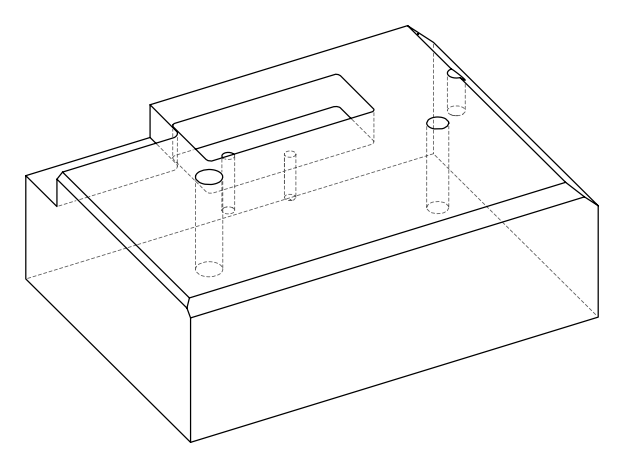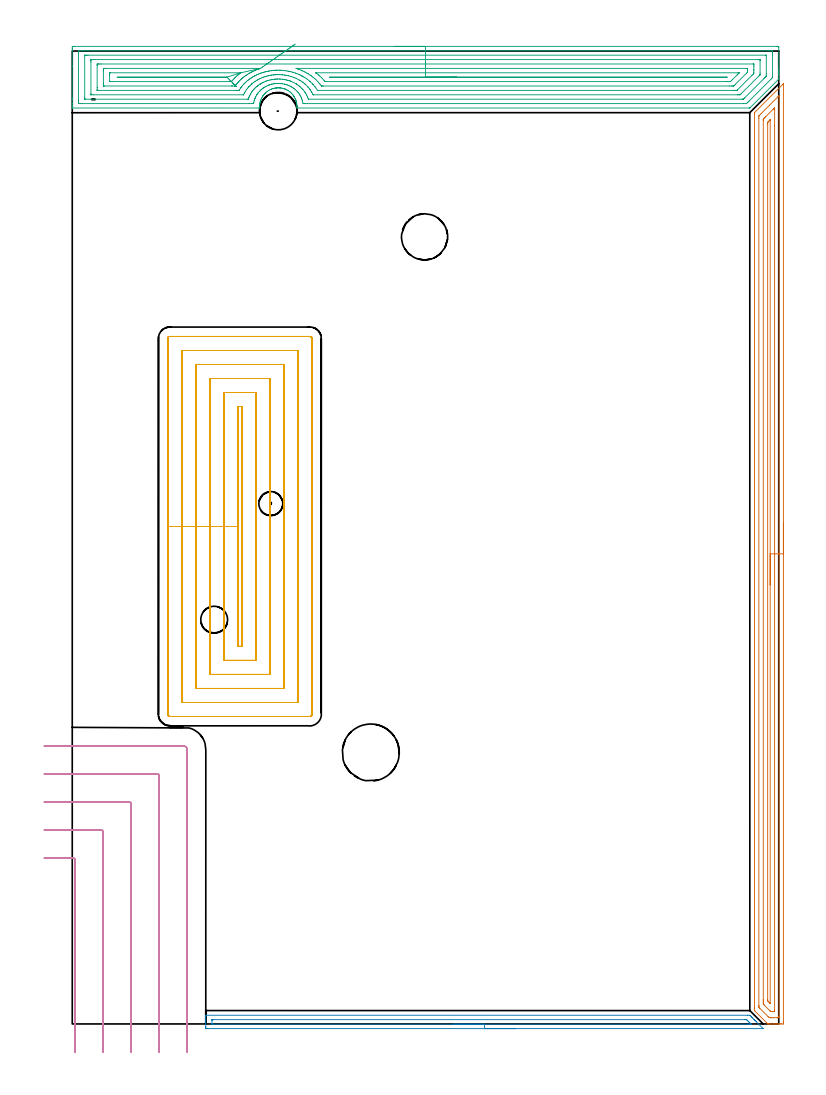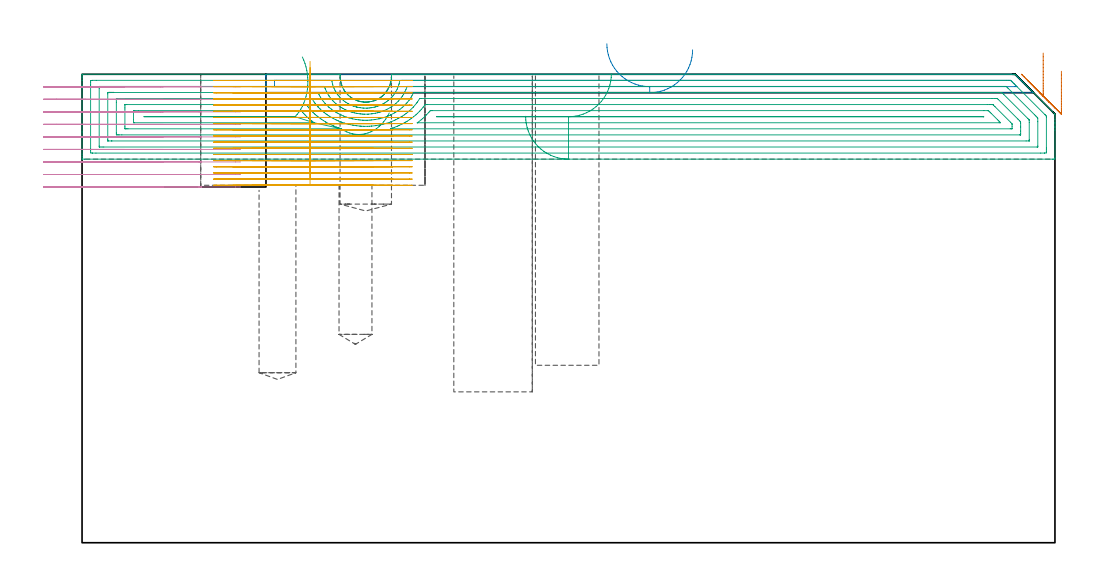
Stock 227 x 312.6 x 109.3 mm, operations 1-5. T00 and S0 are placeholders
(PLAN: 13 operations, 8 tool changes, 96.4 min)
(1 AREA_MILL | FG_CHAMFER_SURFACE | UGT0205_001 | 9.67 min | 13427 mm3)
(2 AREA_MILL_1 | FG_CHAMFER_SURFACE_1 | UGT0205_001 | 3 min | 1582 mm3)
(3 AREA_MILL_2 | FG_CHAMFER_SURFACE_2 | UGT0205_001 | 14.43 min | 43987 mm3)
(4 MILL_CORNER_NOTCH_RECTANGULAR | CORNER_NOTCH_RECTANGULAR | NXT0201_011 | Follow Part, ap 3, ae 75% | 10.85 min | 107202 mm3)
(5 MILL_RECTANGULAR_POCKET | POCKET_RECTANGULAR_STRAIGHT | NXT0201_008 | Follow Part, ap 1.5, ae 75% | 55.41 min | 173276 mm3)
(6 MILL_BLIND_HOLE_FROM_SOLID_MATERIAL | STEP1POCKET | UGT0201_132 | Spiral | 1.42 min | 19484 mm3)
(7 MILL_BLIND_HOLE_FROM_SOLID_MATERIAL_1 | STEP1POCKET_1 | NXT0201_011 | Spiral | 1.02 min | 11674 mm3)
(8 SPOT_DRILL | STEP1POCKET_2 | NXT0321_9005460120000 | 0.03 min | 40 mm3)
(9 SPOT_DRILL_1 | STEP1POCKET_3 | NXT0321_9005460120000 | 0.03 min | 46 mm3)
(10 SPOT_DRILL_2 | STEP1POCKET_4 | NXT0321_9005460120000 | 0.03 min | 4 mm3)
(11 DRILL_BLIND_HOLE_INTO_CENTER | STEP1POCKET_2 | NXT0301_128 | 0.14 min | 3308 mm3)
(12 DRILL_BLIND_HOLE_INTO_CENTER_1 | STEP1POCKET_3 | UGT0301_196 | 0.16 min | 1648 mm3)
(13 DRILL_BLIND_HOLE_INTO_CENTER_2 | STEP1POCKET_4 | NXT0301_057 | 0.2 min | 2558 mm3)
(TOOL UGT0205_001 | Chamfer Mill 20 x 3 x 45 deg. | D20 FL50 Z2)
(TOOL NXT0201_011 | ENDMILL 12mm [2P460-1200-NA 1630] | D12 FL38 Z6)
(TOOL NXT0201_008 | ENDMILL 6mm [2P460-0600-NA 1630] | D6 FL26 Z6)
(TOOL UGT0201_132 | Carbide End Mill 14.0 | D14 FL30 Z4)
(TOOL NXT0321_9005460120000 | NC Spot Drill, 142deg, 12mm, Carbide, Uncoated | D12 PA142 FL30 Z2)
(TOOL NXT0301_128 | Carbide Drill 12mm [861.1-1200-036A1-GP GC34] | D12 PA150 FL37.4 Z2)
(TOOL UGT0301_196 | Twist Drill 7.7 mm | D7.7 PA118 FL73 Z2)
(TOOL NXT0301_057 | Carbide Drill 8.6mm [860.1-0860-026A1-MM 2214] | D8.6 PA140 FL47 Z2)
(OP 1 AREA_MILL)
G17 G21 G94 G90
T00 M6
G54
G17 G0 G90 X228.5 Y161.05 S1061 M3
G43 Z119.3 H0
Z110.
G94 G1 Y161.012 Z109.128 F250.
Y160.898 Z108.263
Y160.709 Z107.412
Y160.447 Z106.58
Y160.113 Z105.774
Y159.71 Z105.
Y159.242 Z104.264
Y158.71 Z103.572
Y158.121 Z102.929
Y157.478 Z102.34
Y156.786 Z101.808
Y156.05 Z101.34
Y155.276 Z100.937
Y154.47 Z100.603
Y153.638 Z100.341
Y152.787 Z100.152
Y151.922 Z100.038
Y151.05 Z100.
Y0.877
X228.498 Y0.611 Z100.002
X228.491 Y0.007 Z100.005
X228.48 Y0.004 Z100.016
X227.873 Y0. Z100.622
X227.59 Z100.905
X226.979 Z101.516
X226.414 Z102.083
X226.085 Z102.411
X225.52 Z102.977
X225.191 Z103.304
X224.534 Z103.966
X224.06 Z104.439
X223.681 Z104.816
X223.519 Y0.004 Z104.977
X223.492 Y0.01 Z105.004
X223.403 Y0.097 Z105.095
X223.335 Y0.164 Z105.163
X219.318 Y4.182 Z109.18
X219.205 Y4.295 Z109.291
X219.2 Y5.075 Z109.3
Y292.561
X219.205 Y292.805 Z109.29
X219.854 Y293.454 Z108.646
X228.186 Y301.787 Z100.312
X228.32 Y301.922 Z100.176
X228.487 Y302.085 Z100.011
X228.495 Z100.003
X228.499 Z99.999
X228.5 Y151.05 Z100.
X227.086 Z101.414
X227.085 Y2.396 Z101.415
X227.084 Y2.291 Z101.416
X227.081 Y2.183 Z101.419
X227.071 Y2.01 Z101.429
X226.979 Y2.007 Z101.521
X226.481 Y2.001 Z102.019
X225.191 Y2. Z103.309
X224.691 Y2.002 Z103.809
X224.297 Y2.01 Z104.203
X223.927 Y2.034 Z104.573
X223.555 Y2.396 Z104.945
X220.876 Y5.075 Z107.624
X220.721 Y5.234 Z107.779
X220.635 Y5.326 Z107.865
X220.621 Y5.648 Z107.879
X220.616 Y5.861 Z107.884
X220.615 Y5.967 Z107.885
Y290.882
X220.621 Y291.668 Z107.879
X220.626 Y291.764 Z107.874
X220.721 Y291.865 Z107.779
X221.067 Y292.216 Z107.433
X221.411 Y292.561 Z107.089
X224.089 Y295.24 Z104.411
X226.768 Y297.918 Z101.732
X226.874 Y298.023 Z101.626
X226.979 Y298.125 Z101.521
X227.078 Y298.216 Z101.422
X227.083 Y298.025 Z101.417
X227.085 Y297.918 Z101.415
X227.086 Y151.05 Z101.414
X225.672 Z102.828
X225.671 Y4.595 Z102.829
X225.669 Y4.182 Z102.831
X225.667 Y4.062 Z102.833
X225.665 Y4.012 Z102.835
X225.555 Y4.007 Z102.945
X225.372 Y4.001 Z103.128
X225.191 Y4.002 Z103.309
X224.469 Y4.01 Z104.031
X224.38 Y4.031 Z104.12
X224.297 Y4.107 Z104.203
X224.219 Y4.182 Z104.281
X222.432 Y5.967 Z106.068
X222.356 Y6.047 Z106.144
X222.205 Y6.206 Z106.295
X222.035 Y6.393 Z106.465
X222.033 Y6.443 Z106.467
X222.03 Y6.86 Z106.47
X222.029 Y7.34 Z106.471
X222.028 Y7.753 Z106.472
X222.029 Y290.362 Z106.471
X222.031 Y290.569 Z106.469
X222.033 Y290.672 Z106.467
X222.035 Y290.719 Z106.465
X222.083 Y290.776 Z106.417
X222.293 Y290.991 Z106.207
X222.509 Y291.21 Z105.991
X222.738 Y291.439 Z105.762
X225.191 Y293.892 Z103.309
X225.419 Y294.119 Z103.081
X225.648 Y294.347 Z102.852
X225.655 Z102.845
X225.665 Z102.835
X225.669 Y294.076 Z102.831
X225.671 Y293.868 Z102.829
X225.672 Y288.539 Z102.828
Y151.05
X224.257 Z104.243
Y6.86
X224.253 Y6.688 Z104.247
X224.251 Y6.618 Z104.249
X224.212 Y6.648 Z104.288
X224.158 Y6.698 Z104.342
X223.99 Y6.86 Z104.51
X223.77 Y7.083 Z104.73
X223.529 Y7.332 Z104.971
X223.449 Y7.419 Z105.051
X223.447 Y7.441 Z105.053
X223.445 Y7.493 Z105.055
X223.443 Y7.704 Z105.057
Y289.024
X223.445 Y289.433 Z105.055
X223.448 Y289.638 Z105.052
X223.45 Y289.685 Z105.05
X223.473 Y289.714 Z105.027
X223.52 Y289.766 Z104.98
X223.632 Y289.883 Z104.868
X223.826 Y290.078 Z104.674
X223.964 Y290.215 Z104.536
X224.217 Y290.465 Z104.283
X224.246 Y290.491 Z104.254
X224.251 Y290.493 Z104.249
X224.253 Y290.491 Z104.247
X224.255 Y290.45 Z104.245
X224.257 Y290.274 Z104.243
Y151.05
Y150.178 Z104.281
Y149.314 Z104.395
Y148.462 Z104.583
Y147.63 Z104.846
Y146.824 Z105.18
Y146.05 Z105.582
Y145.314 Z106.051
Y144.622 Z106.582
Y143.979 Z107.172
Y143.39 Z107.815
Y142.859 Z108.507
Y142.39 Z109.243
Y141.987 Z110.016
Y141.653 Z110.822
Y141.391 Z111.654
Y141.202 Z112.506
Y141.088 Z113.371
Y141.05 Z114.243
G0 Z119.3
M5
M2
(OP 2 AREA_MILL_1)
G17 G21 G94 G90
T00 M6
G54
G17 G0 G90 X142.45 Y-1.5 S1061 M3
G43 Z119.3 H0
Z115.
G94 G1 X142.412 Z114.128 F250.
X142.298 Z113.263
X142.109 Z112.412
X141.847 Z111.58
X141.513 Z110.774
X141.11 Z110.
X140.642 Z109.264
X140.11 Z108.572
X139.521 Z107.929
X138.878 Z107.34
X138.186 Z106.808
X137.45 Z106.34
X136.676 Z105.937
X135.87 Z105.603
X135.038 Z105.341
X134.186 Z105.152
X133.322 Z105.038
X132.45 Z105.
X43.523
X43.126 Y-1.495 Z105.002
X42.91 Y-1.492 Z105.004
X42.9 Y-1.105 Z105.39
Y-0.839 Z105.656
Y-0.227 Z106.267
Y0.303 Z106.8
Y0.65 Z107.146
Y1.181 Z107.677
Y1.527 Z108.022
Y2.221 Z108.72
Y2.488 Z108.988
X42.903 Y2.647 Z109.139
X42.91 Y2.798 Z109.289
X43.077 Y2.8 Z109.3
X216.908
X217.702 Y2.794 Z109.291
X217.802 Y2.698 Z109.195
X218.097 Y2.405 Z108.9
X218.248 Y2.253 Z108.75
X218.38 Y2.121 Z108.619
X218.536 Y1.966 Z108.461
X219.037 Y1.463 Z107.963
X219.291 Y1.21 Z107.708
X219.413 Y1.089 Z107.585
X219.747 Y0.753 Z107.253
X221.887 Y-1.387 Z105.112
X221.972 Y-1.476 Z105.022
X221.983 Y-1.494 Z105.003
X221.972 Y-1.499 Z104.999
X132.45 Y-1.5 Z105.
Y-0.086 Z106.414
X45.311 Y-0.085 Z106.415
X45.165 Y-0.084 Z106.416
X44.953 Y-0.079 Z106.421
X44.909 Y-0.077 Z106.423
X44.905 Y-0.047 Z106.453
X44.903 Y-0.014 Z106.486
X44.9 Y0.176 Z106.676
X44.901 Y1.188 Z107.688
X44.902 Y1.295 Z107.795
X44.907 Y1.367 Z107.867
X44.911 Y1.38 Z107.88
X44.914 Y1.382 Z107.882
X44.936 Y1.384 Z107.884
X45.311 Y1.386 Z107.886
X45.455
X216.159 Y1.385 Z107.885
X216.533 Y1.381 Z107.881
X216.625 Y1.379 Z107.879
X216.672 Y1.367 Z107.867
X216.734 Y1.308 Z107.808
X216.908 Y1.141 Z107.641
X217.4 Y0.65 Z107.15
X217.802 Y0.248 Z106.748
X218.054 Y-0.009 Z106.491
X218.105 Y-0.064 Z106.436
X218.117 Y-0.08 Z106.42
X218.103 Y-0.081 Z106.419
X218.044 Y-0.083 Z106.417
X217.802 Y-0.085 Z106.415
X217.657 Y-0.086 Z106.414
X132.45
X131.578 Z106.452
X130.714 Z106.566
X129.862 Z106.755
X129.03 Z107.017
X128.224 Z107.351
X127.45 Z107.754
X126.714 Z108.223
X126.022 Z108.754
X125.379 Z109.343
X124.79 Z109.986
X124.258 Z110.678
X123.79 Z111.414
X123.387 Z112.188
X123.053 Z112.994
X122.791 Z113.826
X122.602 Z114.678
X122.488 Z115.543
X122.45 Z116.414
G0 Z119.3
M5
M2
(OP 3 AREA_MILL_2)
G17 G21 G94 G90
T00 M6
G54
G17 G0 G90 X103.5 Y314.1 S1061 M3
G43 Z119.3 H0
Z99.5
G94 G1 X103.538 Z98.628 F250.
X103.652 Z97.764
X103.841 Z96.912
X104.103 Z96.08
X104.437 Z95.274
X104.84 Z94.5
X105.308 Z93.764
X105.84 Z93.072
X106.429 Z92.429
X107.072 Z91.84
X107.764 Z91.309
X108.5 Z90.84
X109.274 Z90.437
X110.08 Z90.103
X110.912 Z89.841
X111.763 Z89.652
X112.628 Z89.538
X113.5 Z89.5
X226.395
X226.727 Y314.096 Z89.502
X226.99 Y314.092 Z89.506
X227. Y313.824 Z89.773
Y307.313 Z96.282
Y306.741 Z96.857
Y306.423 Z97.173
Y305.851 Z97.745
Y305.534 Z98.062
Y304.899 Z98.7
Y303.604 Z99.994
X226.99 Y303.589 Z100.01
X224.291 Y300.89 Z102.707
X217.924 Y294.524 Z109.075
X217.787 Y294.389 Z109.209
X217.695 Y294.304 Z109.289
X217.47 Y294.3 Z109.3
X72.447
X72.19 Y294.304 Z109.29
X72.198 Y294.807 Z108.788
X72.18 Y295.173 Z108.422
X72.134 Y295.617 Z107.979
X72.112 Y295.751 Z107.845
X72.062 Y296.06 Z107.539
X72.043 Y296.155 Z107.445
X72.034 Y296.196 Z107.404
X72.001 Y296.308 Z107.291
X71.924 Y296.572 Z107.026
X71.9 Y296.641 Z106.957
X71.793 Y296.945 Z106.653
X71.598 Y297.393 Z106.206
X71.367 Y297.829 Z105.766
X71.277 Y297.975 Z105.619
X71.207 Y298.09 Z105.508
X71.143 Y298.195 Z105.404
X70.946 Y298.458 Z105.138
X70.738 Y298.715 Z104.882
X70.501 Y298.973 Z104.625
X70.251 Y299.22 Z104.378
X70.025 Y299.415 Z104.184
X69.789 Y299.6 Z103.997
X69.359 Y299.892 Z103.708
X69.235 Y299.96 Z103.639
X68.918 Y300.135 Z103.462
X68.467 Y300.35 Z103.25
X68.364 Y300.391 Z103.209
X68.288 Y300.421 Z103.178
X68.106 Y300.486 Z103.112
X67.575 Y300.629 Z102.971
X67.131 Y300.716 Z102.881
X66.914 Y300.741 Z102.851
X66.746 Y300.764 Z102.831
X66.684 Y300.771 Z102.823
X66.469 Y300.785 Z102.805
X66.35 Y300.795 Z102.799
X66.144 Y300.792 Z102.797
X66.015 Y300.79 Z102.8
X65.792 Y300.779 Z102.815
X65.754 Y300.774 Z102.818
X65.652 Y300.764 Z102.832
X65.651 Y300.763
X65.487 Y300.743 Z102.849
X65.345 Y300.729 Z102.867
X64.9 Y300.65 Z102.949
X64.595 Y300.574 Z103.024
X64.415 Y300.521 Z103.076
X64.293 Y300.486 Z103.112
X64.009 Y300.379 Z103.22
X63.845 Y300.305 Z103.294
X63.559 Y300.173 Z103.423
X63.117 Y299.937 Z103.662
X62.615 Y299.601 Z103.998
X62.225 Y299.287 Z104.31
X62.07 Y299.138 Z104.461
X61.936 Y299.009 Z104.589
X61.665 Y298.716 Z104.883
X61.428 Y298.419 Z105.177
X61.333 Y298.303 Z105.295
X61.292 Y298.238 Z105.361
X61.2 Y298.092 Z105.506
X61.127 Y297.975 Z105.619
X61.034 Y297.829 Z105.766
X60.802 Y297.393 Z106.206
X60.608 Y296.945 Z106.653
X60.499 Y296.641 Z106.957
X60.442 Y296.483 Z107.116
X60.344 Y296.06 Z107.539
X60.29 Y295.751 Z107.845
X60.266 Y295.617 Z107.979
X60.223 Y295.173 Z108.422
X60.214 Y294.628 Z108.968
X60.211 Y294.485 Z109.109
X60.212 Y294.368 Z109.226
X60.211 Y294.304 Z109.29
X59.953 Y294.3 Z109.3
X0.159
X0.01 Y294.303 Z109.288
X0.008 Y294.34 Z109.252
X0. Y294.701 Z108.899
Y295.117 Z108.482
Y295.751 Z107.844
Y296.958 Z106.639
Y297.53 Z106.064
Y307.757 Z95.84
Y312.935 Z90.662
X0.004 Y313.538 Z90.059
X0.008 Y314.091 Z89.506
X0.048 Y314.093 Z89.504
X0.605 Y314.1 Z89.5
X113.5
Y312.686 Z90.914
X223.68
X224.575 Y312.684 Z90.916
X224.61 Y312.682 Z90.918
X224.99 Y312.649 Z90.951
X224.997 Y312.263 Z91.337
X224.999 Y311.759 Z91.841
X225. Y311.371 Z92.229
X224.999 Y304.257 Z99.343
X224.994 Y304.131 Z99.469
X224.99 Y304.07 Z99.53
X224.962 Y304.024 Z99.576
X224.704 Y303.755 Z99.845
X224.658 Y303.708 Z99.892
X217.47 Y296.52 Z107.08
X217.083 Y296.137 Z107.463
X216.689 Y295.751 Z107.849
X216.647 Y295.721 Z107.879
X216.612 Y295.717 Z107.883
X216.578 Y295.716 Z107.884
X215.722 Y295.714 Z107.886
X75.608
X74.714 Y295.716 Z107.884
X74.679 Y295.717 Z107.883
X74.135 Y295.751 Z107.849
X74. Y296.428 Z107.172
X73.938 Y296.641 Z106.959
X73.786 Y297.131 Z106.469
X73.623 Y297.53 Z106.07
X73.505 Y297.81 Z105.79
X73.176 Y298.419 Z105.181
X72.894 Y298.865 Z104.735
X72.552 Y299.309 Z104.291
X72.294 Y299.605 Z103.995
X72.001 Y299.909 Z103.691
X71.691 Y300.198 Z103.402
X71.373 Y300.461 Z103.139
X71.109 Y300.656 Z102.944
X70.851 Y300.832 Z102.768
X70.683 Y300.943 Z102.657
X70.437 Y301.087 Z102.513
X70.216 Y301.208 Z102.392
X69.96 Y301.342 Z102.258
X69.536 Y301.537 Z102.063
X69.324 Y301.624 Z101.976
X68.984 Y301.75 Z101.85
X68.522 Y301.886 Z101.714
X68.431 Y301.911 Z101.689
X68.17 Y301.977 Z101.623
X67.539 Y302.095 Z101.505
X67.399 Y302.116 Z101.484
X66.994 Y302.164 Z101.436
X66.646 Y302.191 Z101.409
X66.418 Y302.204 Z101.396
X65.754 Y302.192 Z101.408
X65.551 Y302.179 Z101.421
X64.862 Y302.096 Z101.504
X64.759 Y302.079 Z101.521
X64.212 Y301.977 Z101.623
X64.016 Y301.93 Z101.67
X63.995 Y301.925 Z101.675
X63.969 Y301.917 Z101.683
X63.334 Y301.72 Z101.88
X63.225 Y301.681 Z101.919
X63.077 Y301.623 Z101.977
X62.704 Y301.459 Z102.141
X62.184 Y301.208 Z102.392
X62.105 Y301.166 Z102.434
X61.965 Y301.087 Z102.513
X61.552 Y300.828 Z102.772
X61.292 Y300.654 Z102.946
X61.03 Y300.459 Z103.141
X60.707 Y300.198 Z103.402
X60.546 Y300.052 Z103.548
X60.399 Y299.912 Z103.688
X60.106 Y299.601 Z103.999
X59.852 Y299.309 Z104.291
X59.698 Y299.118 Z104.482
X59.507 Y298.869 Z104.731
X59.332 Y298.594 Z105.006
X59.226 Y298.419 Z105.181
X59.011 Y298.024 Z105.576
X58.777 Y297.53 Z106.07
X58.727 Y297.418 Z106.182
X58.614 Y297.137 Z106.463
X58.491 Y296.764 Z106.836
X58.461 Y296.641 Z106.959
X58.327 Y296.038 Z107.562
X58.265 Y295.751 Z107.849
X57.756 Y295.717 Z107.883
X57.722 Y295.716 Z107.884
X56.867 Y295.714 Z107.886
X3.32
X2.425 Y295.716 Z107.884
X2.39 Y295.718 Z107.882
X2.01 Y295.751 Z107.849
X2.003 Y296.137 Z107.463
X2.001 Y296.641 Z106.959
X2. Y297.029 Z106.571
X2.001 Y311.759 Z91.841
X2.002 Y312.146 Z91.454
X2.01 Y312.649 Z90.951
X2.357 Y312.682 Z90.918
X2.39 Y312.683 Z90.917
X3.246 Y312.686 Z90.914
X113.5
Y311.271 Z92.329
X222.825
X222.959 Y311.27 Z92.33
X222.981 Y311.268 Z92.332
X222.986 Y311.266 Z92.334
X222.99 Y311.253 Z92.347
X222.996 Y311.161 Z92.439
X222.999 Y311.045 Z92.555
Y305.36 Z98.24
X222.99 Y304.645 Z98.955
X222.979 Y304.491 Z99.109
X222.825 Y304.328 Z99.272
X222.54 Y304.04 Z99.56
X222.256 Y303.755 Z99.845
X216.03 Y297.53 Z106.07
X215.857 Y297.359 Z106.241
X215.685 Y297.192 Z106.408
X215.619 Y297.135 Z106.465
X215.562 Y297.133 Z106.467
X215.44 Y297.131 Z106.469
X215.195 Y297.129 Z106.471
X75.973
X75.899 Y297.13 Z106.47
X75.863 Y297.133 Z106.467
X75.851 Y297.135 Z106.465
X75.844 Y297.149 Z106.451
X75.571 Y297.868 Z105.732
X75.311 Y298.419 Z105.181
X75.036 Y298.953 Z104.647
X74.808 Y299.309 Z104.291
X74.679 Y299.503 Z104.097
X74.127 Y300.198 Z103.402
X73.786 Y300.569 Z103.031
X73.247 Y301.087 Z102.513
X72.894 Y301.38 Z102.22
X72.55 Y301.636 Z101.964
X72.057 Y301.977 Z101.623
X72.001 Y302.013 Z101.587
X71.91 Y302.068 Z101.532
X71.109 Y302.494 Z101.106
X70.294 Y302.866 Z100.734
X70.216 Y302.897 Z100.703
X70.166 Y302.916 Z100.684
X69.87 Y303.018 Z100.582
X69.654 Y303.084 Z100.516
X69.324 Y303.177 Z100.423
X68.898 Y303.291 Z100.309
X68.431 Y303.388 Z100.212
X67.796 Y303.5 Z100.1
X67.539 Y303.532 Z100.068
X66.801 Y303.601 Z99.999
X66.646 Y303.61 Z99.99
X65.899 Y303.611
X65.754 Y303.606 Z99.994
X65.389 Y303.588 Z100.012
X65.062 Y303.555 Z100.045
X64.862 Y303.531 Z100.069
X64.276 Y303.45 Z100.15
X63.969 Y303.39 Z100.21
X63.532 Y303.301 Z100.299
X63.077 Y303.18 Z100.42
X62.834 Y303.108 Z100.492
X62.553 Y303.022 Z100.578
X62.184 Y302.896 Z100.704
X62.162 Y302.888 Z100.712
X62.107 Y302.866 Z100.734
X61.546 Y302.613 Z100.987
X61.292 Y302.489 Z101.111
X60.95 Y302.317 Z101.283
X60.736 Y302.202 Z101.398
X60.399 Y302.004 Z101.596
X60.382 Y301.994 Z101.606
X60.356 Y301.977 Z101.623
X59.851 Y301.634 Z101.966
X59.507 Y301.378 Z102.222
X59.345 Y301.248 Z102.352
X59.151 Y301.087 Z102.513
X58.874 Y300.828 Z102.772
X58.614 Y300.572 Z103.028
X58.434 Y300.378 Z103.222
X58.276 Y300.198 Z103.402
X58.024 Y299.897 Z103.703
X57.722 Y299.51 Z104.09
X57.641 Y299.389 Z104.211
X57.591 Y299.309 Z104.291
X57.307 Y298.832 Z104.768
X57.089 Y298.419 Z105.181
X56.83 Y297.874 Z105.726
X56.731 Y297.628 Z105.972
X56.694 Y297.53 Z106.07
X56.574 Y297.211 Z106.389
X56.547 Y297.148 Z106.452
X56.541 Y297.137 Z106.463
X56.522 Y297.134 Z106.466
X56.474 Y297.131 Z106.469
X56.339 Y297.129 Z106.471
X4.175
X4.041 Y297.13 Z106.47
X4.019 Y297.132 Z106.468
X4.014 Y297.134 Z106.466
X4.01 Y297.147 Z106.453
X4.004 Y297.239 Z106.361
X4.001 Y297.355 Z106.245
X4. Y297.53 Z106.07
X4.001 Y311.043 Z92.557
X4.007 Y311.219 Z92.381
X4.01 Y311.263 Z92.337
X4.026 Y311.266 Z92.334
X4.075 Y311.269 Z92.331
X4.175 Y311.27 Z92.33
X4.665 Y311.271 Z92.329
X5.068 Y311.272 Z92.328
X113.5 Y311.271 Z92.329
Y309.857 Z93.743
X220.271
X220.937 Y309.855 Z93.745
X220.975 Y309.853 Z93.747
X220.99 Y309.851 Z93.749
X220.992 Y309.832 Z93.768
X220.997 Y309.732 Z93.868
X220.999 Y309.532 Z94.068
X221. Y305.534 Z98.066
X220.997 Y305.109 Z98.491
X220.993 Y305.003 Z98.597
X220.99 Y304.952 Z98.648
X220.963 Y304.922 Z98.678
X220.866 Y304.818 Z98.782
X220.695 Y304.645 Z98.955
X215.076 Y299.026 Z104.574
X214.793 Y298.745 Z104.855
X214.626 Y298.586 Z105.014
X214.569 Y298.55 Z105.05
X214.477 Y298.547 Z105.053
X214.285 Y298.545 Z105.055
X213.9 Y298.543 Z105.057
X213.777
X77.548
X77.452 Y298.545 Z105.055
X77.405 Y298.547 Z105.053
X77.386 Y298.549 Z105.051
X77.356 Y298.58 Z105.02
X76.976 Y299.309 Z104.291
X76.786 Y299.636 Z103.964
X76.463 Y300.152 Z103.448
X76.429 Y300.198 Z103.402
X76.311 Y300.35 Z103.25
X75.811 Y300.96 Z102.64
X75.699 Y301.087 Z102.513
X75.571 Y301.225 Z102.375
X74.802 Y301.977 Z101.623
X74.679 Y302.082 Z101.518
X74.132 Y302.521 Z101.079
X73.786 Y302.763 Z100.837
X73.632 Y302.866 Z100.734
X73.18 Y303.152 Z100.448
X72.894 Y303.308 Z100.292
X72.046 Y303.755 Z99.845
X72.001 Y303.777 Z99.823
X71.961 Y303.795 Z99.805
X71.406 Y304.037 Z99.563
X71.109 Y304.156 Z99.444
X70.494 Y304.368 Z99.232
X70.216 Y304.448 Z99.152
X69.499 Y304.645 Z98.955
X69.324 Y304.683 Z98.917
X69.276 Y304.693 Z98.907
X68.431 Y304.845 Z98.755
X68.189 Y304.886 Z98.714
X67.539 Y304.959 Z98.641
X67.191 Y304.991 Z98.609
X66.646 Y305.024 Z98.576
X66.265 Y305.025 Z98.575
X65.754 Y305.021 Z98.579
X65.391 Y305.006 Z98.594
X64.862 Y304.963 Z98.637
X64.575 Y304.931 Z98.669
X63.969 Y304.848 Z98.752
X63.791 Y304.822 Z98.778
X63.077 Y304.686 Z98.914
X63.042 Y304.679 Z98.921
X62.884 Y304.645 Z98.955
X62.335 Y304.494 Z99.106
X62.184 Y304.45 Z99.15
X61.653 Y304.285 Z99.315
X61.292 Y304.155 Z99.445
X61.005 Y304.041 Z99.559
X60.399 Y303.779 Z99.821
X60.383 Y303.771 Z99.829
X60.35 Y303.755 Z99.845
X59.793 Y303.47 Z100.13
X59.507 Y303.317 Z100.283
X59.225 Y303.147 Z100.453
X58.775 Y302.866 Z100.734
X58.678 Y302.803 Z100.797
X58.614 Y302.759 Z100.841
X58.161 Y302.428 Z101.172
X57.722 Y302.088 Z101.512
X57.661 Y302.037 Z101.563
X57.593 Y301.977 Z101.623
X57.202 Y301.605 Z101.995
X56.83 Y301.234 Z102.366
X56.759 Y301.158 Z102.442
X56.697 Y301.087 Z102.513
X56.351 Y300.675 Z102.925
X55.969 Y300.198 Z103.402
X55.955 Y300.18 Z103.42
X55.937 Y300.155 Z103.445
X55.615 Y299.629 Z103.971
X55.424 Y299.309 Z104.291
X55.293 Y299.061 Z104.539
X55.045 Y298.576 Z105.024
X55.022 Y298.549 Z105.051
X55.012 Y298.547 Z105.053
X54.983 Y298.544 Z105.056
X54.92 Y298.543 Z105.057
X6.729
X6.063 Y298.545 Z105.055
X6.025 Y298.547 Z105.053
X6.01 Y298.549 Z105.051
X6.008 Y298.568 Z105.032
X6.004 Y298.668 Z104.932
X6.001 Y298.868 Z104.732
X6. Y309.091 Z94.509
X6.002 Y309.516 Z94.084
X6.005 Y309.728 Z93.872
X6.01 Y309.834 Z93.766
X6.013 Y309.851 Z93.749
X6.034 Y309.853 Z93.747
X6.086 Y309.855 Z93.745
X6.852 Y309.857 Z93.743
X6.976
X113.5
Y308.443 Z95.157
X218.766
X218.895 Y308.441 Z95.159
X218.98 Y308.437 Z95.163
X218.991 Y308.435 Z95.165
X218.995 Y308.431 Z95.169
X218.998 Y308.414 Z95.186
X218.999 Y308.202 Z95.398
X219. Y307.567 Z96.033
Y306.678 Z96.922
X218.999 Y306.423 Z97.177
X218.997 Y305.792 Z97.808
X218.99 Y305.534 Z98.066
X218.972 Y305.382 Z98.218
X218.874 Y305.279 Z98.321
X218.748 Y305.15 Z98.45
X218.363 Y304.761 Z98.839
X213.8 Y300.198 Z103.402
X213.639 Y300.041 Z103.559
X213.579 Y299.986 Z103.614
X213.555 Y299.965 Z103.635
X213.491 Y299.963 Z103.637
X213.248 Y299.958 Z103.642
X213.008 Y299.957 Z103.643
X212.357
X79.141
X78.899 Y299.959 Z103.641
X78.83 Y299.961 Z103.639
X78.792 Y299.964 Z103.636
X78.772 Y299.977 Z103.623
X78.248 Y300.783 Z102.817
X78.117 Y300.957 Z102.643
X78.013 Y301.087 Z102.513
X77.356 Y301.88 Z101.72
X77.264 Y301.977 Z101.623
X76.463 Y302.77 Z100.83
X76.357 Y302.866 Z100.734
X75.571 Y303.494 Z100.106
X75.203 Y303.755 Z99.845
X74.679 Y304.1 Z99.5
X74.414 Y304.265 Z99.335
X73.863 Y304.568 Z99.032
X73.786 Y304.608 Z98.992
X73.715 Y304.645 Z98.955
X73.169 Y304.919 Z98.681
X72.894 Y305.044 Z98.556
X72.179 Y305.357 Z98.243
X72.001 Y305.423 Z98.177
X71.688 Y305.534 Z98.066
X71.109 Y305.718 Z97.882
X70.848 Y305.794 Z97.806
X70.216 Y305.96 Z97.64
X69.672 Y306.076 Z97.524
X69.324 Y306.142 Z97.458
X68.582 Y306.273 Z97.327
X68.431 Y306.293 Z97.307
X67.574 Y306.388 Z97.212
X67.539 Y306.391 Z97.209
X67.098 Y306.423 Z97.177
X66.646 Y306.444 Z97.156
X66.625 Y306.445 Z97.155
X65.754 Y306.442 Z97.158
X65.736
X65.244 Y306.423 Z97.177
X64.89 Y306.395 Z97.205
X64.862 Y306.393 Z97.207
X64.086 Y306.307 Z97.293
X63.969 Y306.292 Z97.308
X63.307 Y306.194 Z97.406
X63.077 Y306.15 Z97.45
X62.562 Y306.047 Z97.553
X62.184 Y305.964 Z97.636
X61.844 Y305.873 Z97.727
X61.292 Y305.718 Z97.882
X61.15 Y305.676 Z97.924
X60.701 Y305.534 Z98.066
X60.479 Y305.455 Z98.145
X60.399 Y305.424 Z98.176
X59.846 Y305.196 Z98.404
X59.507 Y305.046 Z98.554
X59.231 Y304.919 Z98.681
X58.661 Y304.645 Z98.955
X58.63 Y304.629 Z98.971
X58.614 Y304.621 Z98.979
X58.063 Y304.305 Z99.295
X57.722 Y304.096 Z99.504
X57.514 Y303.963 Z99.637
X57.2 Y303.755 Z99.845
X56.983 Y303.603 Z99.997
X56.83 Y303.491 Z100.109
X56.477 Y303.217 Z100.383
X56.035 Y302.866 Z100.734
X55.982 Y302.821 Z100.779
X55.937 Y302.78 Z100.82
X55.53 Y302.382 Z101.218
X55.125 Y301.977 Z101.623
X55.086 Y301.936 Z101.664
X55.045 Y301.89 Z101.71
X54.679 Y301.452 Z102.148
X54.383 Y301.087 Z102.513
X54.282 Y300.958 Z102.642
X54.152 Y300.784 Z102.816
X53.776 Y300.198 Z103.402
X53.649 Y300.003 Z103.597
X53.627 Y299.971 Z103.629
X53.581 Y299.964 Z103.636
X53.498 Y299.961 Z103.639
X53.26 Y299.958 Z103.642
X52.609 Y299.957 Z103.643
X52.367
X8.234
X8.105 Y299.959 Z103.641
X8.021 Y299.963 Z103.637
X8.009 Y299.965 Z103.635
X8.005 Y299.969 Z103.631
X8.003 Y299.986 Z103.614
X8.001 Y300.198 Z103.402
X8. Y300.833 Z102.767
Y307.947 Z95.653
X8.003 Y308.202 Z95.398
X8.007 Y308.361 Z95.239
X8.01 Y308.433 Z95.167
X8.154 Y308.437 Z95.163
X8.397 Y308.441 Z95.159
X8.637 Y308.442 Z95.158
X9.288 Y308.443 Z95.157
X113.5
Y307.029 Z96.571
X216.578 Y307.028 Z96.572
X216.864 Y307.027 Z96.573
X216.949 Y307.024 Z96.576
X216.985 Y307.022 Z96.578
X216.99 Y307.004 Z96.596
X216.997 Y306.895 Z96.705
X216.998 Y306.423 Z97.177
X216.996 Y306.006 Z97.594
X216.99 Y305.886 Z97.714
X216.978 Y305.837 Z97.763
X216.632 Y305.48 Z98.12
X213.008 Y301.856 Z101.744
X212.621 Y301.473 Z102.127
X212.545 Y301.402 Z102.198
X212.524 Y301.383 Z102.217
X212.494 Y301.378 Z102.222
X212.419 Y301.376 Z102.224
X212.115 Y301.372 Z102.228
X211.831 Y301.371 Z102.229
X211.223
X80.641
X80.337 Y301.372 Z102.228
X80.185 Y301.375 Z102.225
X80.111 Y301.378 Z102.222
X80.077 Y301.382 Z102.218
X80.033 Y301.433 Z102.167
X79.589 Y301.977 Z101.623
X79.141 Y302.518 Z101.082
X78.821 Y302.866 Z100.734
X78.248 Y303.435 Z100.165
X77.912 Y303.755 Z99.845
X77.356 Y304.202 Z99.398
X76.774 Y304.645 Z98.955
X76.463 Y304.857 Z98.743
X75.832 Y305.273 Z98.327
X75.571 Y305.422 Z98.178
X75.367 Y305.534 Z98.066
X74.679 Y305.891 Z97.709
X73.968 Y306.242 Z97.358
X73.786 Y306.322 Z97.278
X73.549 Y306.423 Z97.177
X72.894 Y306.687 Z96.913
X72.484 Y306.832 Z96.768
X72.057 Y306.973 Z96.627
X72.001 Y306.993 Z96.607
X71.974 Y307.003 Z96.597
X71.937 Y307.02 Z96.58
X71.948 Y307.022 Z96.578
X72.001 Y307.024 Z96.576
X72.287 Y307.028 Z96.572
X113.5 Y307.029 Z96.571
Y305.615 Z97.985
X213.981 Y305.614 Z97.986
X214.143 Y305.612 Z97.988
X214.25 Y305.608 Z97.992
X214.297 Y305.604 Z97.996
X214.287 Y305.592 Z98.008
X214.234 Y305.534 Z98.066
X214.069 Y305.366 Z98.234
X213.9 Y305.197 Z98.403
X213.624 Y304.921 Z98.679
X212.115 Y303.413 Z100.187
X211.841 Y303.14 Z100.46
X211.561 Y302.866 Z100.734
X211.495 Y302.804 Z100.796
X211.384 Y302.792 Z100.808
X211.302 Y302.788 Z100.812
X211.223 Y302.786 Z100.814
X210.412 Y302.785 Z100.815
X81.737 Y302.786 Z100.814
X81.575 Y302.788 Z100.812
X81.257 Y302.792 Z100.808
X81.19 Y302.866 Z100.734
X80.926 Y303.164 Z100.436
X80.38 Y303.755 Z99.845
X80.033 Y304.101 Z99.499
X79.467 Y304.645 Z98.955
X79.141 Y304.909 Z98.691
X78.348 Y305.534 Z98.066
X78.248 Y305.612 Z97.988
Y305.614 Z97.986
X113.5 Y305.615 Z97.985
Y304.2 Z99.4
X210.331
X210.332
X82.711 Y304.199 Z99.401
X82.71 Y304.2 Z99.4
X113.5
X114.372 Z99.438
X115.236 Z99.551
X116.088 Z99.74
X116.92 Z100.003
X117.726 Z100.336
X118.5 Z100.739
X119.236 Z101.208
X119.928 Z101.739
X120.571 Z102.328
X121.16 Z102.972
X121.691 Z103.664
X122.16 Z104.4
X122.563 Z105.173
X122.897 Z105.979
X123.159 Z106.811
X123.348 Z107.663
X123.462 Z108.528
X123.5 Z109.4
G0 Z119.3
X71.678 Y314.839
Z100.284
G1 X71.296 Y314.572 Z99.547
X70.862 Y314.269 Z98.853
X70.381 Y313.933 Z98.208
X69.855 Y313.566 Z97.616
X69.289 Y313.171 Z97.083
X68.688 Y312.75 Z96.611
X68.054 Y312.308 Z96.206
X67.395 Y311.847 Z95.869
X66.713 Y311.372 Z95.604
X66.016 Y310.884 Z95.412
X65.307 Y310.389 Z95.295
X64.592 Y309.89 Z95.254
X63.878 Y309.391 Z95.289
X63.168 Y308.896 Z95.399
X62.469 Y308.408 Z95.585
X61.787 Y307.931 Z95.844
X61.125 Y307.468 Z96.175
X60.489 Y307.025 Z96.575
X60.484 Y307.021 Z96.579
X60.446 Y307.006 Z96.594
X60.43 Y307. Z96.6
X60.399 Y306.991 Z96.609
X59.971 Y306.85 Z96.75
X59.707 Y306.76 Z96.84
X59.507 Y306.688 Z96.912
X59.315 Y306.614 Z96.986
X58.838 Y306.423 Z97.177
X58.682 Y306.356 Z97.244
X58.614 Y306.325 Z97.275
X58.074 Y306.073 Z97.527
X57.722 Y305.901 Z97.699
X57.478 Y305.777 Z97.823
X57.024 Y305.534 Z98.066
X56.899 Y305.464 Z98.136
X56.83 Y305.423 Z98.177
X56.35 Y305.122 Z98.478
X55.937 Y304.859 Z98.741
X55.809 Y304.772 Z98.828
X55.628 Y304.645 Z98.955
X55.293 Y304.397 Z99.203
X55.045 Y304.21 Z99.39
X54.792 Y304.007 Z99.593
X54.486 Y303.755 Z99.845
X54.311 Y303.597 Z100.003
X54.152 Y303.45 Z100.15
X53.858 Y303.159 Z100.441
X53.567 Y302.866 Z100.734
X53.418 Y302.708 Z100.892
X53.26 Y302.534 Z101.066
X53.005 Y302.231 Z101.369
X52.796 Y301.977 Z101.623
X52.606 Y301.738 Z101.862
X52.367 Y301.435 Z102.165
X52.324 Y301.384 Z102.216
X52.294 Y301.378 Z102.222
X52.225 Y301.375 Z102.225
X52.081 Y301.372 Z102.228
X51.475 Y301.371 Z102.229
X51.19
X10.422 Y301.372 Z102.228
X10.136 Y301.373 Z102.227
X10.051 Y301.376 Z102.224
X10.016 Y301.378 Z102.222
X10.01 Y301.396 Z102.204
X10.003 Y301.505 Z102.095
X10.001 Y301.977 Z101.623
X10. Y302.397 Z101.203
Y305.955 Z97.645
X10.001 Y306.423 Z97.177
X10.003 Y306.841 Z96.759
X10.01 Y306.984 Z96.616
X10.014 Y307.022 Z96.578
X10.043 Y307.024 Z96.576
X10.119 Y307.026 Z96.574
X10.422 Y307.028 Z96.572
X10.707 Y307.029 Z96.571
X60.399 Y307.028 Z96.572
X60.452
X60.489 Y307.025 Z96.575
X54.153 Y305.609 Z97.991
X54.152 Y305.606 Z97.994
X53.606 Y305.189 Z98.411
X53.26 Y304.92 Z98.681
X53.109 Y304.795 Z98.805
X52.931 Y304.645 Z98.955
X52.638 Y304.375 Z99.225
X52.367 Y304.121 Z99.479
X52.184 Y303.938 Z99.662
X52.005 Y303.755 Z99.845
X51.748 Y303.484 Z100.116
X51.475 Y303.181 Z100.419
X51.328 Y303.012 Z100.588
X51.201 Y302.866 Z100.734
X51.143 Y302.802 Z100.798
X50.906 Y302.792 Z100.808
X50.744 Y302.787 Z100.813
X50.663 Y302.786 Z100.814
X13.181 Y302.785 Z100.815
X12.287 Y302.786 Z100.814
X12.207 Y302.788 Z100.812
X12.127 Y302.792 Z100.808
X12.01 Y302.803 Z100.797
X12.007 Y302.866 Z100.734
X12.002 Y303.071 Z100.529
X12. Y304.851 Z98.749
X12.004 Y305.534 Z98.066
X12.007 Y305.585 Z98.015
X12.009 Y305.605 Z97.995
X12.046 Y305.608 Z97.992
X12.128 Y305.613 Z97.987
X12.207 Y305.614 Z97.986
X54.072
X54.152 Y305.61 Z97.99
X49.691 Y304.2 Z99.4
X14.438
X49.69
X49.691
X50.18 Y303.712 Z99.934
X50.634 Y303.26 Z100.526
X51.049 Y302.846 Z101.171
X51.424 Y302.473 Z101.866
X51.754 Y302.144 Z102.603
X52.037 Y301.861 Z103.378
X52.271 Y301.628 Z104.186
X52.455 Y301.445 Z105.019
X52.586 Y301.314 Z105.871
X52.665 Y301.236 Z106.736
X52.689 Y301.211 Z107.608
X52.66 Y301.241 Z108.48
X52.577 Y301.323 Z109.344
X52.441 Y301.459 Z110.195
X52.253 Y301.646 Z111.026
X52.014 Y301.884 Z111.831
X51.727 Y302.171 Z112.603
X51.393 Y302.503 Z113.337
G0 Z119.3
M5
M2
(OP 4 MILL_CORNER_NOTCH_RECTANGULAR)
G17 G21 G94 G90
T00 M6
G54
G17 G0 G90 X0.9 Y-9. S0 M3
G43 Z119.3 H1
Z106.378
G94 G1 Y-6. F250.
Y52.704 F500.
G3 X0.304 Y53.3 R0.6
G1 X-6.
X-9. F250.
G0 Z119.3
X9.9 Y-9.
Z106.378
G1 Y-6.
Y61.704 F500.
G3 X9.304 Y62.3 R0.6
G1 X-6.
X-9. F250.
G0 Z119.3
X18.9 Y-9.
Z106.378
G1 Y-6.
Y70.703 F500.
G3 X18.303 Y71.3 R0.6
G1 X-6.
X-9. F250.
G0 Z119.3
X27.9 Y-9.
Z106.378
G1 Y-6.
Y79.703 F500.
G3 X27.303 Y80.3 R0.6
G1 X-6.
X-9. F250.
G0 Z119.3
X36.9 Y-9.
Z106.378
G1 Y-6.
Y88.2 F500.
G3 X35.8 Y89.3 R1.1
G1 X-6.
X-9. F250.
G0 Z119.3
X0.9 Y-9.
Z103.455
G1 Y-6.
Y52.704 F500.
G3 X0.304 Y53.3 R0.6
G1 X-6.
X-9. F250.
G0 Z119.3
X9.9 Y-9.
Z103.455
G1 Y-6.
Y61.704 F500.
G3 X9.304 Y62.3 R0.6
G1 X-6.
X-9. F250.
G0 Z119.3
X18.9 Y-9.
Z103.455
G1 Y-6.
Y70.703 F500.
G3 X18.303 Y71.3 R0.6
G1 X-6.
X-9. F250.
G0 Z119.3
X27.9 Y-9.
Z103.455
G1 Y-6.
Y79.703 F500.
G3 X27.303 Y80.3 R0.6
G1 X-6.
X-9. F250.
G0 Z119.3
X36.9 Y-9.
Z103.455
G1 Y-6.
Y88.2 F500.
G3 X35.8 Y89.3 R1.1
G1 X-6.
X-9. F250.
G0 Z119.3
X0.9 Y-9.
Z100.533
G1 Y-6.
Y52.704 F500.
G3 X0.304 Y53.3 R0.6
G1 X-6.
X-9. F250.
G0 Z119.3
X9.9 Y-9.
Z100.533
G1 Y-6.
Y61.704 F500.
G3 X9.304 Y62.3 R0.6
G1 X-6.
X-9. F250.
G0 Z119.3
X18.9 Y-9.
Z100.533
G1 Y-6.
Y70.703 F500.
G3 X18.303 Y71.3 R0.6
G1 X-6.
X-9. F250.
G0 Z119.3
X27.9 Y-9.
Z100.533
G1 Y-6.
Y79.703 F500.
G3 X27.303 Y80.3 R0.6
G1 X-6.
X-9. F250.
G0 Z119.3
X36.9 Y-9.
Z100.533
G1 Y-6.
Y88.2 F500.
G3 X35.8 Y89.3 R1.1
G1 X-6.
X-9. F250.
G0 Z119.3
X0.9 Y-9.
Z97.611
G1 Y-6.
Y52.704 F500.
G3 X0.304 Y53.3 R0.6
G1 X-6.
X-9. F250.
G0 Z119.3
X9.9 Y-9.
Z97.611
G1 Y-6.
Y61.704 F500.
G3 X9.304 Y62.3 R0.6
G1 X-6.
X-9. F250.
G0 Z119.3
X18.9 Y-9.
Z97.611
G1 Y-6.
Y70.703 F500.
G3 X18.303 Y71.3 R0.6
G1 X-6.
X-9. F250.
G0 Z119.3
X27.9 Y-9.
Z97.611
G1 Y-6.
Y79.703 F500.
G3 X27.303 Y80.3 R0.6
G1 X-6.
X-9. F250.
G0 Z119.3
X36.9 Y-9.
Z97.611
G1 Y-6.
Y88.2 F500.
G3 X35.8 Y89.3 R1.1
G1 X-6.
X-9. F250.
G0 Z119.3
X0.9 Y-9.
Z94.689
G1 Y-6.
Y52.704 F500.
G3 X0.304 Y53.3 R0.6
G1 X-6.
X-9. F250.
G0 Z119.3
X9.9 Y-9.
Z94.689
G1 Y-6.
Y61.704 F500.
G3 X9.304 Y62.3 R0.6
G1 X-6.
X-9. F250.
G0 Z119.3
X18.9 Y-9.
Z94.689
G1 Y-6.
Y70.703 F500.
G3 X18.303 Y71.3 R0.6
G1 X-6.
X-9. F250.
G0 Z119.3
X27.9 Y-9.
Z94.689
G1 Y-6.
Y79.703 F500.
G3 X27.303 Y80.3 R0.6
G1 X-6.
X-9. F250.
G0 Z119.3
X36.9 Y-9.
Z94.689
G1 Y-6.
Y88.2 F500.
G3 X35.8 Y89.3 R1.1
G1 X-6.
X-9. F250.
G0 Z119.3
X0.9 Y-9.
Z91.767
G1 Y-6.
Y52.704 F500.
G3 X0.304 Y53.3 R0.6
G1 X-6.
X-9. F250.
G0 Z119.3
X9.9 Y-9.
Z91.767
G1 Y-6.
Y61.704 F500.
G3 X9.304 Y62.3 R0.6
G1 X-6.
X-9. F250.
G0 Z119.3
X18.9 Y-9.
Z91.767
G1 Y-6.
Y70.703 F500.
G3 X18.303 Y71.3 R0.6
G1 X-6.
X-9. F250.
G0 Z119.3
X27.9 Y-9.
Z91.767
G1 Y-6.
Y79.703 F500.
G3 X27.303 Y80.3 R0.6
G1 X-6.
X-9. F250.
G0 Z119.3
X36.9 Y-9.
Z91.767
G1 Y-6.
Y88.2 F500.
G3 X35.8 Y89.3 R1.1
G1 X-6.
X-9. F250.
G0 Z119.3
X0.9 Y-9.
Z88.844
G1 Y-6.
Y52.704 F500.
G3 X0.304 Y53.3 R0.6
G1 X-6.
X-9. F250.
G0 Z119.3
X9.9 Y-9.
Z88.844
G1 Y-6.
Y61.704 F500.
G3 X9.304 Y62.3 R0.6
G1 X-6.
X-9. F250.
G0 Z119.3
X18.9 Y-9.
Z88.844
G1 Y-6.
Y70.703 F500.
G3 X18.303 Y71.3 R0.6
G1 X-6.
X-9. F250.
G0 Z119.3
X27.9 Y-9.
Z88.844
G1 Y-6.
Y79.703 F500.
G3 X27.303 Y80.3 R0.6
G1 X-6.
X-9. F250.
G0 Z119.3
X36.9 Y-9.
Z88.844
G1 Y-6.
Y88.2 F500.
G3 X35.8 Y89.3 R1.1
G1 X-6.
X-9. F250.
G0 Z119.3
X0.9 Y-9.
Z85.922
G1 Y-6.
Y52.704 F500.
G3 X0.304 Y53.3 R0.6
G1 X-6.
X-9. F250.
G0 Z119.3
X9.9 Y-9.
Z85.922
G1 Y-6.
Y61.704 F500.
G3 X9.304 Y62.3 R0.6
G1 X-6.
X-9. F250.
G0 Z119.3
X18.9 Y-9.
Z85.922
G1 Y-6.
Y70.703 F500.
G3 X18.303 Y71.3 R0.6
G1 X-6.
X-9. F250.
G0 Z119.3
X27.9 Y-9.
Z85.922
G1 Y-6.
Y79.703 F500.
G3 X27.303 Y80.3 R0.6
G1 X-6.
X-9. F250.
G0 Z119.3
X36.9 Y-9.
Z85.922
G1 Y-6.
Y88.2 F500.
G3 X35.8 Y89.3 R1.1
G1 X-6.
X-9. F250.
G0 Z119.3
X0.9 Y-9.
Z83.
G1 Y-6.
Y52.704 F500.
G3 X0.304 Y53.3 R0.6
G1 X-6.
X-9. F250.
G0 Z119.3
X9.9 Y-9.
Z83.
G1 Y-6.
Y61.704 F500.
G3 X9.304 Y62.3 R0.6
G1 X-6.
X-9. F250.
G0 Z119.3
X18.9 Y-9.
Z83.
G1 Y-6.
Y70.703 F500.
G3 X18.303 Y71.3 R0.6
G1 X-6.
X-9. F250.
G0 Z119.3
X27.9 Y-9.
Z83.
G1 Y-6.
Y79.703 F500.
G3 X27.303 Y80.3 R0.6
G1 X-6.
X-9. F250.
G0 Z119.3
X36.9 Y-9.
Z83.
G1 Y-6.
Y88.2 F500.
G3 X35.8 Y89.3 R1.1
G1 X-6.
X-9. F250.
G0 Z119.3
M5
M2
(OP 5 MILL_RECTANGULAR_POCKET)
G17 G21 G94 G90
T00 M6
G54
G17 G0 G90 X53.2 Y176.416 S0 M3
G43 Z119.3 H1
Z112.3
G94 G1 Y159.85 Z107.861 F250.
Y121.3 F500.
X54.5
Y198.4
X53.2
Y159.85
X48.7
Y116.8
X59.
Y202.9
X48.7
Y159.85
X44.2
Y112.3
X63.5
Y207.4
X44.2
Y159.85
X39.7
Y107.8
X68.
Y211.9
X39.7
Y159.85
X35.2
Y103.3
X72.5
Y216.4
X35.2
Y159.85
X30.7
Y99.4
G3 X31.3 Y98.8 R0.6
G1 X76.4
G3 X77. Y99.4 R0.6
G1 Y220.3
G3 X76.4 Y220.9 R0.6
G1 X31.3
G3 X30.7 Y220.3 R0.6
G1 Y159.85
Y158.85
G0 X53.2 Y176.416 Z110.861
G1 Y159.85 Z106.422 F250.
Y121.3 F500.
X54.5
Y198.4
X53.2
Y159.85
X48.7
Y116.8
X59.
Y202.9
X48.7
Y159.85
X44.2
Y112.3
X63.5
Y207.4
X44.2
Y159.85
X39.7
Y107.8
X68.
Y211.9
X39.7
Y159.85
X35.2
Y103.3
X72.5
Y216.4
X35.2
Y159.85
X30.7
Y99.4
G3 X31.3 Y98.8 R0.6
G1 X76.4
G3 X77. Y99.4 R0.6
G1 Y220.3
G3 X76.4 Y220.9 R0.6
G1 X31.3
G3 X30.7 Y220.3 R0.6
G1 Y159.85
Y158.85
G0 X53.2 Y176.416 Z109.422
G1 Y159.85 Z104.983 F250.
Y121.3 F500.
X54.5
Y198.4
X53.2
Y159.85
X48.7
Y116.8
X59.
Y202.9
X48.7
Y159.85
X44.2
Y112.3
X63.5
Y207.4
X44.2
Y159.85
X39.7
Y107.8
X68.
Y211.9
X39.7
Y159.85
X35.2
Y103.3
X72.5
Y216.4
X35.2
Y159.85
X30.7
Y99.4
G3 X31.3 Y98.8 R0.6
G1 X76.4
G3 X77. Y99.4 R0.6
G1 Y220.3
G3 X76.4 Y220.9 R0.6
G1 X31.3
G3 X30.7 Y220.3 R0.6
G1 Y159.85
Y158.85
G0 X53.2 Y176.416 Z107.983
G1 Y159.85 Z103.544 F250.
Y121.3 F500.
X54.5
Y198.4
X53.2
Y159.85
X48.7
Y116.8
X59.
Y202.9
X48.7
Y159.85
X44.2
Y112.3
X63.5
Y207.4
X44.2
Y159.85
X39.7
Y107.8
X68.
Y211.9
X39.7
Y159.85
X35.2
Y103.3
X72.5
Y216.4
X35.2
Y159.85
X30.7
Y99.4
G3 X31.3 Y98.8 R0.6
G1 X76.4
G3 X77. Y99.4 R0.6
G1 Y220.3
G3 X76.4 Y220.9 R0.6
G1 X31.3
G3 X30.7 Y220.3 R0.6
G1 Y159.85
Y158.85
G0 X53.2 Y176.416 Z106.544
G1 Y159.85 Z102.105 F250.
Y121.3 F500.
X54.5
Y198.4
X53.2
Y159.85
X48.7
Y116.8
X59.
Y202.9
X48.7
Y159.85
X44.2
Y112.3
X63.5
Y207.4
X44.2
Y159.85
X39.7
Y107.8
X68.
Y211.9
X39.7
Y159.85
X35.2
Y103.3
X72.5
Y216.4
X35.2
Y159.85
X30.7
Y99.4
G3 X31.3 Y98.8 R0.6
G1 X76.4
G3 X77. Y99.4 R0.6
G1 Y220.3
G3 X76.4 Y220.9 R0.6
G1 X31.3
G3 X30.7 Y220.3 R0.6
G1 Y159.85
Y158.85
G0 X53.2 Y176.416 Z105.105
G1 Y159.85 Z100.667 F250.
Y121.3 F500.
X54.5
Y198.4
X53.2
Y159.85
X48.7
Y116.8
X59.
Y202.9
X48.7
Y159.85
X44.2
Y112.3
X63.5
Y207.4
X44.2
Y159.85
X39.7
Y107.8
X68.
Y211.9
X39.7
Y159.85
X35.2
Y103.3
X72.5
Y216.4
X35.2
Y159.85
X30.7
Y99.4
G3 X31.3 Y98.8 R0.6
G1 X76.4
G3 X77. Y99.4 R0.6
G1 Y220.3
G3 X76.4 Y220.9 R0.6
G1 X31.3
G3 X30.7 Y220.3 R0.6
G1 Y159.85
Y158.85
G0 X53.2 Y176.416 Z103.667
G1 Y159.85 Z99.228 F250.
Y121.3 F500.
X54.5
Y198.4
X53.2
Y159.85
X48.7
Y116.8
X59.
Y202.9
X48.7
Y159.85
X44.2
Y112.3
X63.5
Y207.4
X44.2
Y159.85
X39.7
Y107.8
X68.
Y211.9
X39.7
Y159.85
X35.2
Y103.3
X72.5
Y216.4
X35.2
Y159.85
X30.7
Y99.4
G3 X31.3 Y98.8 R0.6
G1 X76.4
G3 X77. Y99.4 R0.6
G1 Y220.3
G3 X76.4 Y220.9 R0.6
G1 X31.3
G3 X30.7 Y220.3 R0.6
G1 Y159.85
Y158.85
G0 X53.2 Y176.416 Z102.228
G1 Y159.85 Z97.789 F250.
Y121.3 F500.
X54.5
Y198.4
X53.2
Y159.85
X48.7
Y116.8
X59.
Y202.9
X48.7
Y159.85
X44.2
Y112.3
X63.5
Y207.4
X44.2
Y159.85
X39.7
Y107.8
X68.
Y211.9
X39.7
Y159.85
X35.2
Y103.3
X72.5
Y216.4
X35.2
Y159.85
X30.7
Y99.4
G3 X31.3 Y98.8 R0.6
G1 X76.4
G3 X77. Y99.4 R0.6
G1 Y220.3
G3 X76.4 Y220.9 R0.6
G1 X31.3
G3 X30.7 Y220.3 R0.6
G1 Y159.85
Y158.85
G0 X53.2 Y176.416 Z100.789
G1 Y159.85 Z96.35 F250.
Y121.3 F500.
X54.5
Y198.4
X53.2
Y159.85
X48.7
Y116.8
X59.
Y202.9
X48.7
Y159.85
X44.2
Y112.3
X63.5
Y207.4
X44.2
Y159.85
X39.7
Y107.8
X68.
Y211.9
X39.7
Y159.85
X35.2
Y103.3
X72.5
Y216.4
X35.2
Y159.85
X30.7
Y99.4
G3 X31.3 Y98.8 R0.6
G1 X76.4
G3 X77. Y99.4 R0.6
G1 Y220.3
G3 X76.4 Y220.9 R0.6
G1 X31.3
G3 X30.7 Y220.3 R0.6
G1 Y159.85
Y158.85
G0 X53.2 Y176.416 Z99.35
G1 Y159.85 Z94.911 F250.
Y121.3 F500.
X54.5
Y198.4
X53.2
Y159.85
X48.7
Y116.8
X59.
Y202.9
X48.7
Y159.85
X44.2
Y112.3
X63.5
Y207.4
X44.2
Y159.85
X39.7
Y107.8
X68.
Y211.9
X39.7
Y159.85
X35.2
Y103.3
X72.5
Y216.4
X35.2
Y159.85
X30.7
Y99.4
G3 X31.3 Y98.8 R0.6
G1 X76.4
G3 X77. Y99.4 R0.6
G1 Y220.3
G3 X76.4 Y220.9 R0.6
G1 X31.3
G3 X30.7 Y220.3 R0.6
G1 Y159.85
Y158.85
G0 X53.2 Y176.416 Z97.911
G1 Y159.85 Z93.472 F250.
Y121.3 F500.
X54.5
Y198.4
X53.2
Y159.85
X48.7
Y116.8
X59.
Y202.9
X48.7
Y159.85
X44.2
Y112.3
X63.5
Y207.4
X44.2
Y159.85
X39.7
Y107.8
X68.
Y211.9
X39.7
Y159.85
X35.2
Y103.3
X72.5
Y216.4
X35.2
Y159.85
X30.7
Y99.4
G3 X31.3 Y98.8 R0.6
G1 X76.4
G3 X77. Y99.4 R0.6
G1 Y220.3
G3 X76.4 Y220.9 R0.6
G1 X31.3
G3 X30.7 Y220.3 R0.6
G1 Y159.85
Y158.85
G0 X53.2 Y176.416 Z96.472
G1 Y159.85 Z92.033 F250.
Y121.3 F500.
X54.5
Y198.4
X53.2
Y159.85
X48.7
Y116.8
X59.
Y202.9
X48.7
Y159.85
X44.2
Y112.3
X63.5
Y207.4
X44.2
Y159.85
X39.7
Y107.8
X68.
Y211.9
X39.7
Y159.85
X35.2
Y103.3
X72.5
Y216.4
X35.2
Y159.85
X30.7
Y99.4
G3 X31.3 Y98.8 R0.6
G1 X76.4
G3 X77. Y99.4 R0.6
G1 Y220.3
G3 X76.4 Y220.9 R0.6
G1 X31.3
G3 X30.7 Y220.3 R0.6
G1 Y159.85
Y158.85
G0 X53.2 Y176.416 Z95.033
G1 Y159.85 Z90.594 F250.
Y121.3 F500.
X54.5
Y198.4
X53.2
Y159.85
X48.7
Y116.8
X59.
Y202.9
X48.7
Y159.85
X44.2
Y112.3
X63.5
Y207.4
X44.2
Y159.85
X39.7
Y107.8
X68.
Y211.9
X39.7
Y159.85
X35.2
Y103.3
X72.5
Y216.4
X35.2
Y159.85
X30.7
Y99.4
G3 X31.3 Y98.8 R0.6
G1 X76.4
G3 X77. Y99.4 R0.6
G1 Y220.3
G3 X76.4 Y220.9 R0.6
G1 X31.3
G3 X30.7 Y220.3 R0.6
G1 Y159.85
Y158.85
G0 X53.2 Y176.416 Z93.594
G1 Y159.85 Z89.156 F250.
Y121.3 F500.
X54.5
Y198.4
X53.2
Y159.85
X48.7
Y116.8
X59.
Y202.9
X48.7
Y159.85
X44.2
Y112.3
X63.5
Y207.4
X44.2
Y159.85
X39.7
Y107.8
X68.
Y211.9
X39.7
Y159.85
X35.2
Y103.3
X72.5
Y216.4
X35.2
Y159.85
X30.7
Y99.4
G3 X31.3 Y98.8 R0.6
G1 X76.4
G3 X77. Y99.4 R0.6
G1 Y220.3
G3 X76.4 Y220.9 R0.6
G1 X31.3
G3 X30.7 Y220.3 R0.6
G1 Y159.85
Y158.85
G0 X53.2 Y176.416 Z92.156
G1 Y159.85 Z87.717 F250.
Y121.3 F500.
X54.5
Y198.4
X53.2
Y159.85
X48.7
Y116.8
X59.
Y202.9
X48.7
Y159.85
X44.2
Y112.3
X63.5
Y207.4
X44.2
Y159.85
X39.7
Y107.8
X68.
Y211.9
X39.7
Y159.85
X35.2
Y103.3
X72.5
Y216.4
X35.2
Y159.85
X30.7
Y99.4
G3 X31.3 Y98.8 R0.6
G1 X76.4
G3 X77. Y99.4 R0.6
G1 Y220.3
G3 X76.4 Y220.9 R0.6
G1 X31.3
G3 X30.7 Y220.3 R0.6
G1 Y159.85
Y158.85
G0 X53.2 Y176.416 Z90.717
G1 Y159.85 Z86.278 F250.
Y121.3 F500.
X54.5
Y198.4
X53.2
Y159.85
X48.7
Y116.8
X59.
Y202.9
X48.7
Y159.85
X44.2
Y112.3
X63.5
Y207.4
X44.2
Y159.85
X39.7
Y107.8
X68.
Y211.9
X39.7
Y159.85
X35.2
Y103.3
X72.5
Y216.4
X35.2
Y159.85
X30.7
Y99.4
G3 X31.3 Y98.8 R0.6
G1 X76.4
G3 X77. Y99.4 R0.6
G1 Y220.3
G3 X76.4 Y220.9 R0.6
G1 X31.3
G3 X30.7 Y220.3 R0.6
G1 Y159.85
Y158.85
G0 X53.2 Y176.416 Z89.278
G1 Y159.85 Z84.839 F250.
Y121.3 F500.
X54.5
Y198.4
X53.2
Y159.85
X48.7
Y116.8
X59.
Y202.9
X48.7
Y159.85
X44.2
Y112.3
X63.5
Y207.4
X44.2
Y159.85
X39.7
Y107.8
X68.
Y211.9
X39.7
Y159.85
X35.2
Y103.3
X72.5
Y216.4
X35.2
Y159.85
X30.7
Y99.4
G3 X31.3 Y98.8 R0.6
G1 X76.4
G3 X77. Y99.4 R0.6
G1 Y220.3
G3 X76.4 Y220.9 R0.6
G1 X31.3
G3 X30.7 Y220.3 R0.6
G1 Y159.85
Y158.85
G0 X53.2 Y176.416 Z87.839
G1 Y159.85 Z83.4 F250.
Y121.3 F500.
X54.5
Y198.4
X53.2
Y159.85
X48.7
Y116.8
X59.
Y202.9
X48.7
Y159.85
X44.2
Y112.3
X63.5
Y207.4
X44.2
Y159.85
X39.7
Y107.8
X68.
Y211.9
X39.7
Y159.85
X35.2
Y103.3
X72.5
Y216.4
X35.2
Y159.85
X30.7
Y99.4
G3 X31.3 Y98.8 R0.6
G1 X76.4
G3 X77. Y99.4 R0.6
G1 Y220.3
G3 X76.4 Y220.9 R0.6
G1 X31.3
G3 X30.7 Y220.3 R0.6
G1 Y159.85
Y158.85
G0 Z119.3
M5
M2
